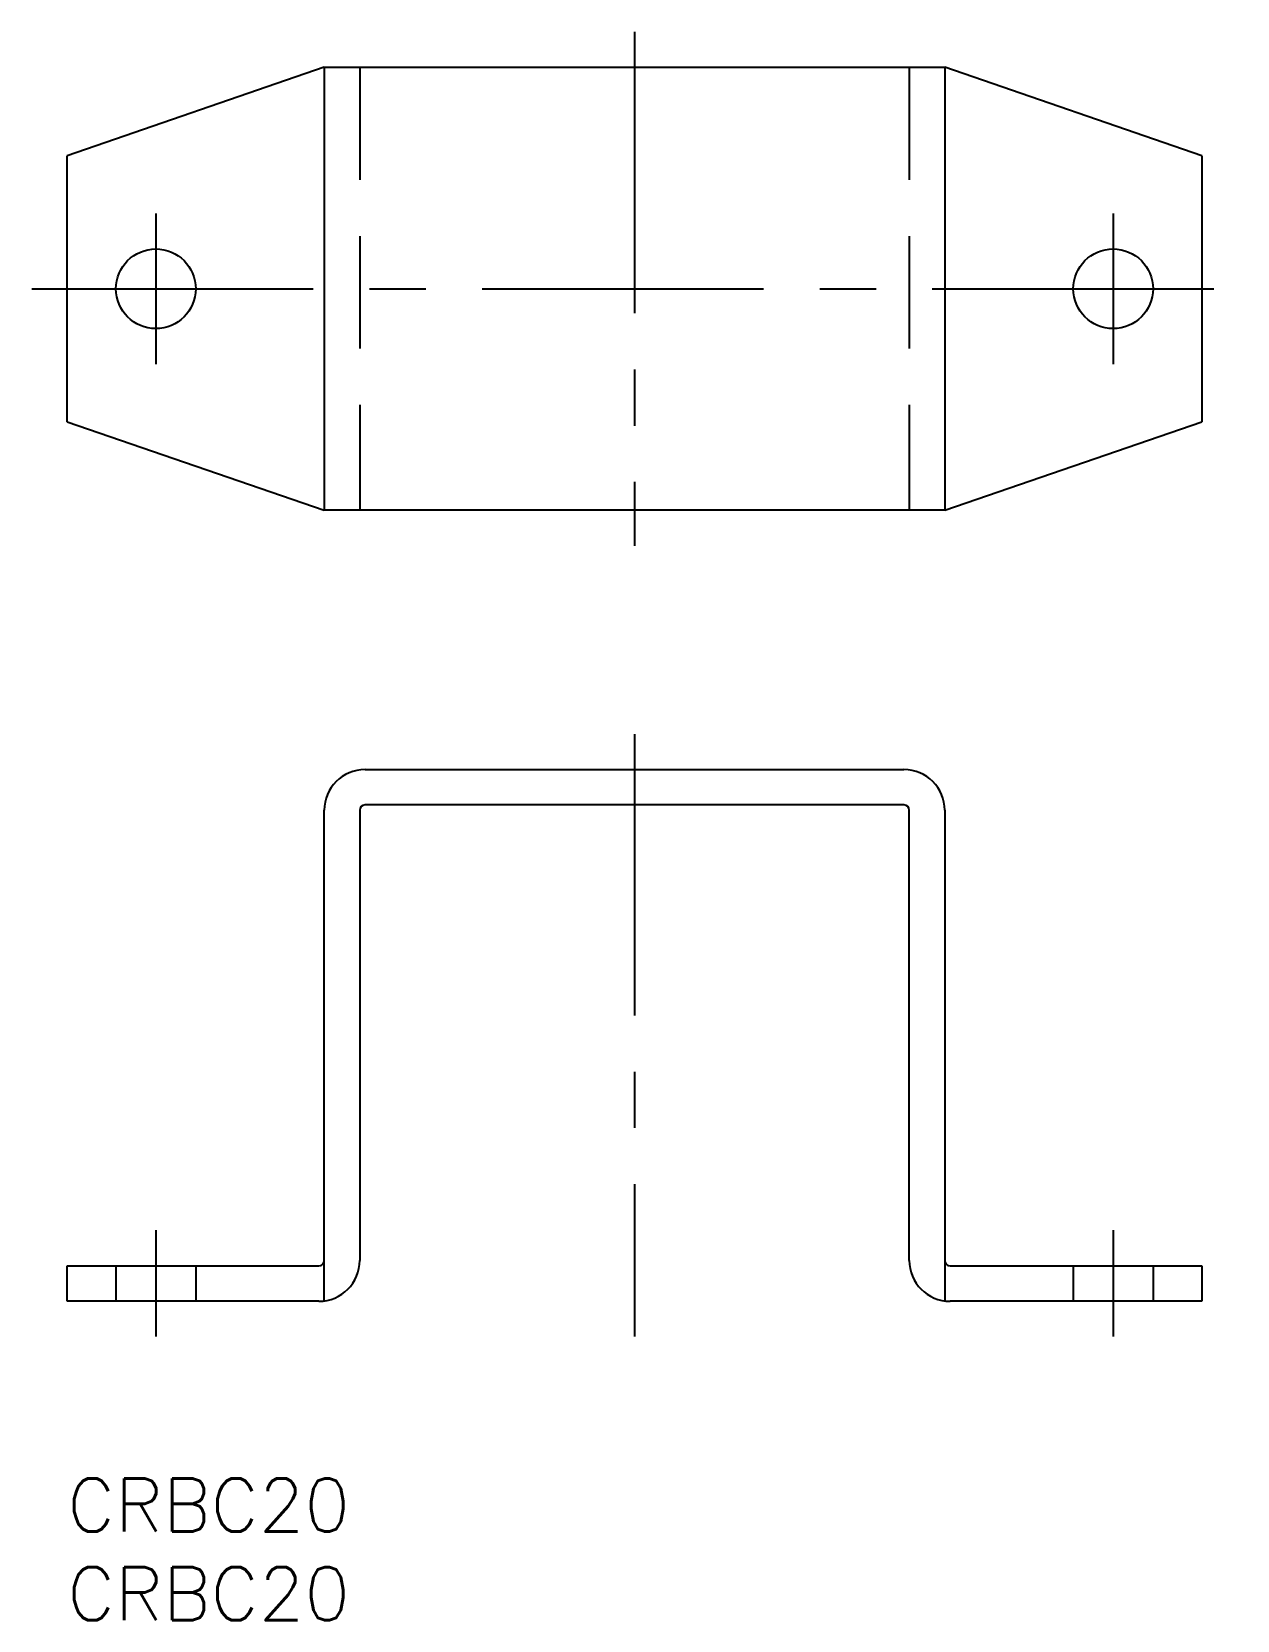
# Model space of a CAD drawing. Extents: x -2 to 66, y -8 to 81.6.
import ezdxf

# ---------------------------------------------------------------- set-up
doc = ezdxf.new("R2010")
doc.units = 0
doc.header["$LTSCALE"] = 0.5
doc.linetypes.add('CENTER', pattern=[50.8, 31.75, -6.35, 6.35, -6.35])
doc.linetypes.add('DASHED', pattern=[19.05, 12.7, -6.35])
for name, color, linetype in [('MSM_CENTER', 1, 'CENTER'), ('MSM_CONTINUOUS', 7, 'CONTINUOUS'), ('MSM_DASHED', 4, 'DASHED'), ('MSM_PART_NUMBER', 7, 'CONTINUOUS')]:
    doc.layers.add(name, color=color, linetype=linetype)
doc.styles.get("Standard").update_dxf_attribs({"font": 'txt.shx', "height": 3, "bigfont": 'bigfont.shx'})

# ---------------------------------------------------------------- blocks, each defined once
blk = doc.blocks.new('*U2')
at = {"layer": 'MSM_PART_NUMBER'}
blk.add_text('CRBC20', height=3, dxfattribs=at).set_placement((0, -3))
blk = doc.blocks.new('*U3')
at = {"layer": 'MSM_PART_NUMBER'}
blk.add_text('CRBC20', height=3, dxfattribs=at).set_placement((0, -8))

msp = doc.modelspace()

# ---------------------------------------------------------------- linework, layer by layer
at = {"layer": 'MSM_CENTER'}
for p, q in [((32, 81.626), (32, 52.626)), ((5, 71.376), (5, 62.876)), ((59, 71.376), (59, 62.876)), ((-2, 67.126), (66, 67.126)), ((32, 42), (32, 8)), ((5, 14), (5, 8)), ((59, 14), (59, 8))]:
    msp.add_line(p, q, dxfattribs=at)
at = {"layer": 'MSM_CONTINUOUS'}
for p, q in [((14.5, 79.626), (0, 74.626)), ((14.5, 79.626), (49.5, 79.626)), ((14.5, 79.626), (14.5, 54.626)), ((49.5, 79.626), (49.5, 54.626)), ((64, 74.626), (49.5, 79.626)), ((0, 59.626), (0, 74.626)), ((64, 74.626), (64, 59.626)), ((0, 59.626), (14.5, 54.626)), ((49.5, 54.626), (64, 59.626)), ((49.5, 54.626), (14.5, 54.626)), ((16.8, 40), (47.2, 40)), ((14.5, 10.02), (14.5, 37.7)), ((16.5, 37.7), (16.5, 12.3)), ((47.2, 38), (16.8, 38)), ((47.5, 12.3), (47.5, 37.7)), ((49.5, 37.7), (49.5, 10.02)), ((0, 12), (14.2, 12)), ((0, 10), (0, 12)), ((49.8, 12), (64, 12)), ((64, 12), (64, 10)), ((14.2, 10), (0, 10)), ((64, 10), (49.8, 10))]:
    msp.add_line(p, q, dxfattribs=at)
for centre in [(5, 67.126), (59, 67.126)]:
    msp.add_circle(centre, 2.25, dxfattribs=at)
for centre, radius, start, end in [((16.8, 37.7), 2.3, 90, 180), ((47.2, 37.7), 2.3, 360, 90), ((16.8, 37.7), 0.3, 90, 180), ((47.2, 37.7), 0.3, 360, 90), ((14.2, 12.3), 0.3, 270, 0), ((14.2, 12.3), 2.3, 270, 0), ((49.8, 12.3), 2.3, 180, 270), ((49.8, 12.3), 0.3, 180, 270)]:
    msp.add_arc(centre, radius, start, end, dxfattribs=at)
at = {"layer": 'MSM_DASHED'}
for p, q in [((16.5, 79.626), (16.5, 54.626)), ((47.5, 79.626), (47.5, 54.626)), ((2.75, 12), (2.75, 10)), ((7.25, 12), (7.25, 10)), ((56.75, 12), (56.75, 10)), ((61.25, 12), (61.25, 10))]:
    msp.add_line(p, q, dxfattribs=at)

# ---------------------------------------------------------------- block references
at = {"layer": 'MSM_CONTINUOUS'}
for name in ['*U2', '*U3']:
    msp.add_blockref(name, (0, 0), dxfattribs=at)

doc.saveas('drawing.dxf')
